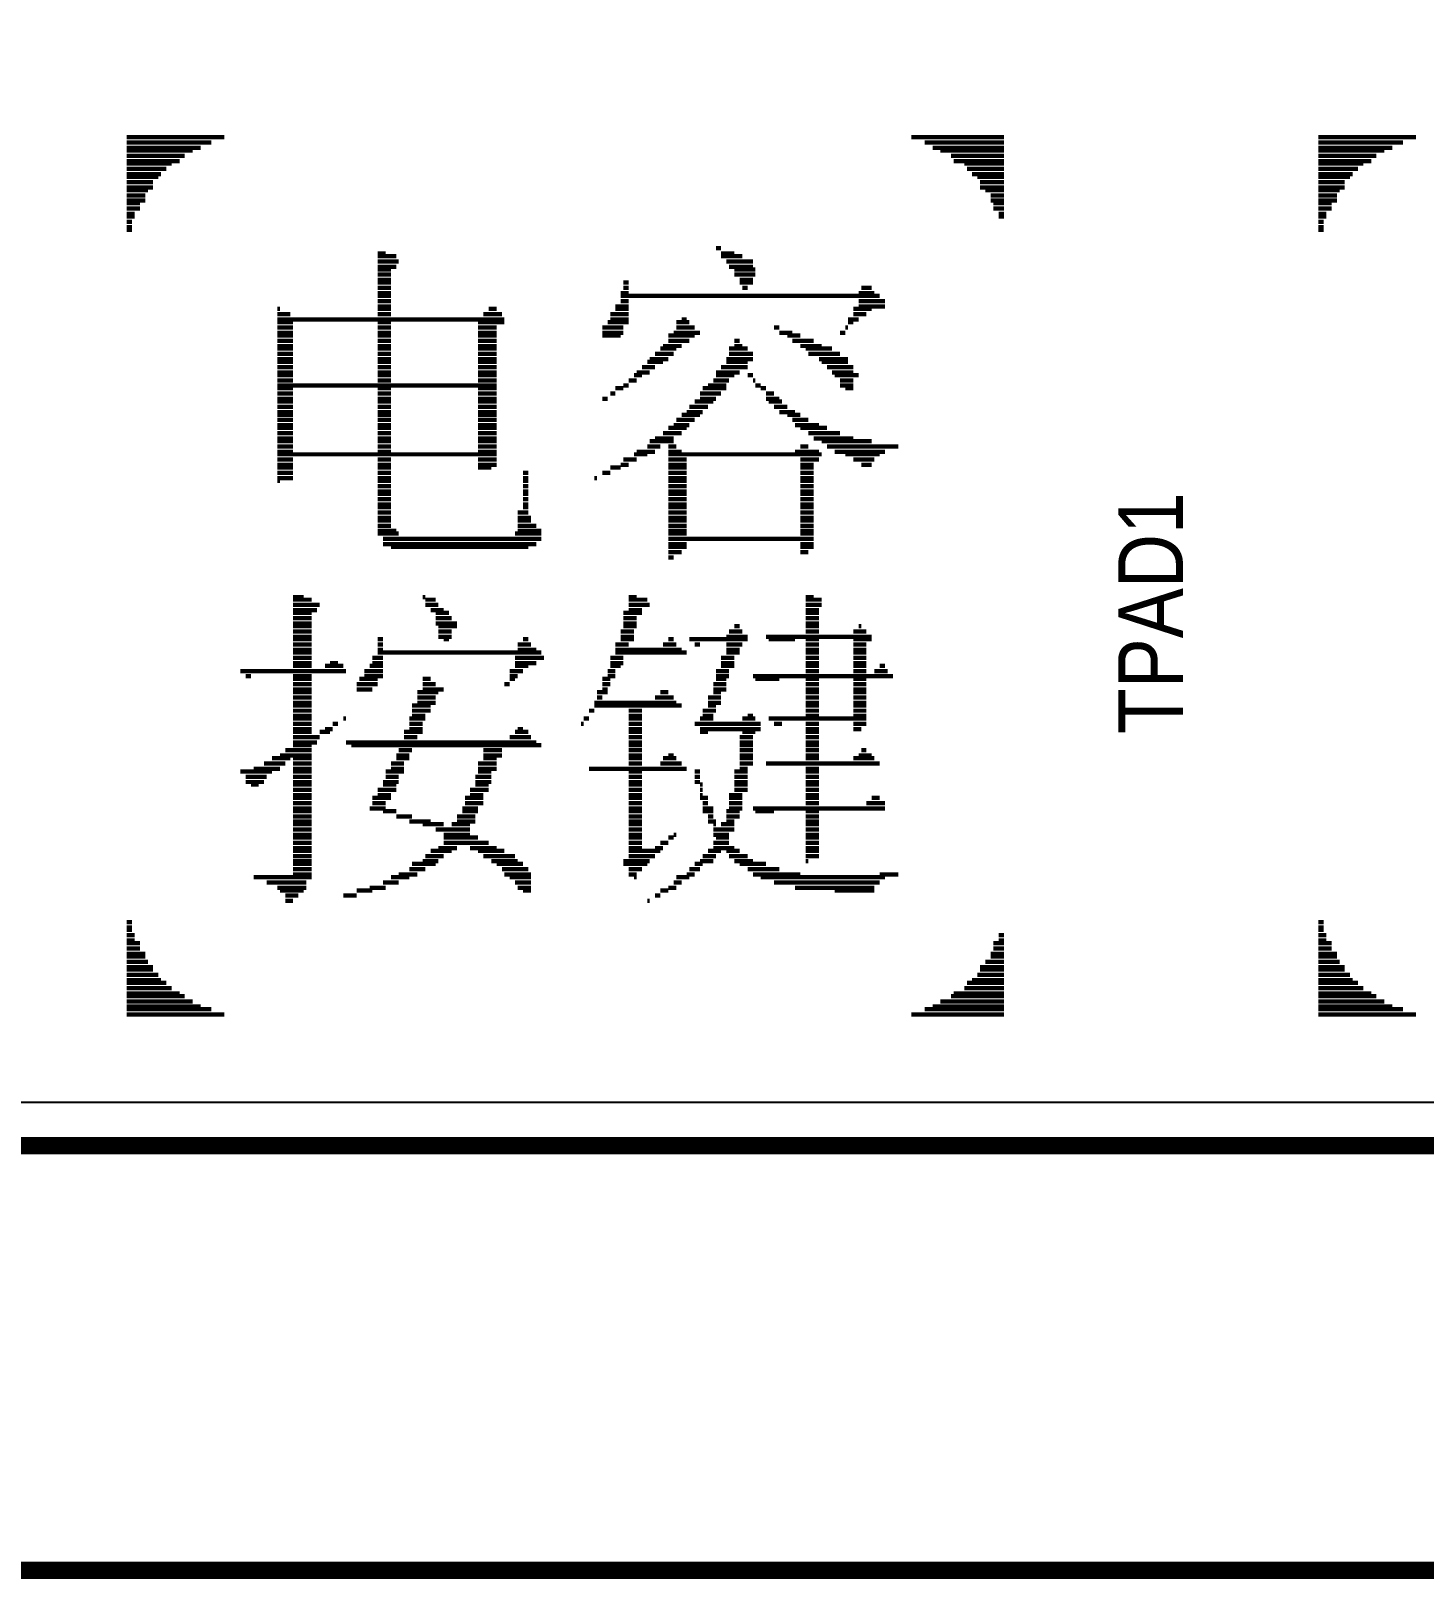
# Model space of a CAD drawing. Extents: x -25 to 204, y -24 to 158.
# Drawn here: x 123.06 to 139.46, y -5.13 to 13.09 of the extents above; entities that cross this region are included whole.
import ezdxf
from ezdxf.enums import TextEntityAlignment as Align

# ---------------------------------------------------------------- set-up
doc = ezdxf.new("R2010")
doc.units = 0
for name, color, linetype in [('BG_DESIGN_OUTLINE', 85, 'CONTINUOUS'), ('BG_OUTLINE', 3, 'CONTINUOUS'), ('PG_SILKSCREEN_TOP', 254, 'CONTINUOUS'), ('RD_SILKSCREEN_TOP', 7, 'CONTINUOUS'), ('RKI_ALL', 43, 'CONTINUOUS')]:
    doc.layers.add(name, color=color, linetype=linetype)

msp = doc.modelspace()

# ---------------------------------------------------------------- linework, layer by layer
at = {"layer": 'BG_DESIGN_OUTLINE'}
msp.add_lwpolyline([(0.007595, 117.940607), (0.007595, 2.004593, 0.414214), (2.039595, -0.027407), (173.975497, -0.027407, 0.414218), (176.007497, 2.004593), (176.007497, 117.940607, 0.414214), (173.975497, 119.972607), (2.039595, 119.972607, 0.414209)], format="xyb", close=True, dxfattribs=at)
at = {"layer": 'BG_OUTLINE', "const_width": 0.2032}
for points in [[(0.007595, 117.940607), (0.007595, 2.004593, 0.414214), (2.039595, -0.027407), (173.975497, -0.027407, 0.414218), (176.007497, 2.004593), (176.007497, 117.940607, 0.414214), (173.975497, 119.972607), (2.039595, 119.972607, 0.414209), (0.007595, 117.940607)], [(176.007497, -1.527404), (176.007497, -4.011397, -0.414214), (174.991497, -5.027397), (1.023595, -5.027397, -0.414214), (0.007595, -4.011397), (0.007595, -1.527404)]]:
    msp.add_lwpolyline(points, format="xyb", dxfattribs=at)
at = {"layer": 'PG_SILKSCREEN_TOP', "const_width": 0.0508}
for points in [[(124.187179, 11.843766), (125.338053, 11.843766)], [(133.426175, 11.843766), (134.515073, 11.843766)], [(138.218189, 11.843766), (139.369063, 11.843766)], [(124.187179, 11.781536), (125.182605, 11.781536)], [(124.187179, 11.719306), (125.058145, 11.719306)], [(124.187179, 11.688064), (124.964927, 11.688064)], [(133.581877, 11.781536), (134.515073, 11.781536)], [(133.675095, 11.719306), (134.515073, 11.719306)], [(133.768313, 11.688064), (134.515073, 11.688064)], [(138.218189, 11.781536), (139.213615, 11.781536)], [(138.218189, 11.719306), (139.089155, 11.719306)], [(138.218189, 11.688064), (138.995937, 11.688064)], [(124.187179, 11.625834), (124.871455, 11.625834)], [(124.187179, 11.563604), (124.809479, 11.563604)], [(124.187179, 11.532616), (124.716007, 11.532616)], [(124.187179, 11.470386), (124.653777, 11.470386)], [(133.892773, 11.625834), (134.515073, 11.625834)], [(133.924015, 11.563604), (134.515073, 11.563604)], [(134.048475, 11.532616), (134.515073, 11.532616)], [(134.079463, 11.470386), (134.515073, 11.470386)], [(138.218189, 11.625834), (138.902465, 11.625834)], [(138.218189, 11.563604), (138.840489, 11.563604)], [(138.218189, 11.532616), (138.747017, 11.532616)], [(138.218189, 11.470386), (138.684787, 11.470386)], [(124.187179, 11.408156), (124.591547, 11.408156)], [(124.187179, 11.377168), (124.560559, 11.377168)], [(124.187179, 11.314938), (124.498329, 11.314938)], [(134.141693, 11.408156), (134.515073, 11.408156)], [(134.203923, 11.377168), (134.515073, 11.377168)], [(134.234911, 11.314938), (134.515073, 11.314938)], [(138.218189, 11.408156), (138.622557, 11.408156)], [(138.218189, 11.377168), (138.591569, 11.377168)], [(138.218189, 11.314938), (138.529339, 11.314938)], [(124.187179, 11.252708), (124.498329, 11.252708)], [(124.187179, 11.221466), (124.436099, 11.221466)], [(124.187179, 11.159236), (124.404857, 11.159236)], [(124.187179, 11.097006), (124.404857, 11.097006)], [(134.234911, 11.252708), (134.515073, 11.252708)], [(134.297395, 11.221466), (134.515073, 11.221466)], [(134.359371, 11.159236), (134.515073, 11.159236)], [(134.359371, 11.097006), (134.515073, 11.097006)], [(138.218189, 11.252708), (138.529339, 11.252708)], [(138.218189, 11.221466), (138.467109, 11.221466)], [(138.218189, 11.159236), (138.435867, 11.159236)], [(138.218189, 11.097006), (138.435867, 11.097006)], [(124.187179, 11.066018), (124.342627, 11.066018)], [(124.187179, 11.003788), (124.342627, 11.003788)], [(124.187179, 10.941558), (124.280397, 10.941558)], [(124.187179, 10.91057), (124.280397, 10.91057)], [(134.390613, 11.066018), (134.515073, 11.066018)], [(134.390613, 11.003788), (134.515073, 11.003788)], [(134.452843, 10.941558), (134.515073, 10.941558)], [(134.452843, 10.91057), (134.515073, 10.91057)], [(138.218189, 11.066018), (138.373637, 11.066018)], [(138.218189, 11.003788), (138.373637, 11.003788)], [(138.218189, 10.941558), (138.311407, 10.941558)], [(138.218189, 10.91057), (138.311407, 10.91057)], [(124.187179, 10.848086), (124.249409, 10.848086)], [(124.187179, 10.785856), (124.249409, 10.785856)], [(124.187179, 10.754868), (124.249409, 10.754868)], [(138.218189, 10.848086), (138.280419, 10.848086)], [(138.218189, 10.785856), (138.280419, 10.785856)], [(138.218189, 10.754868), (138.280419, 10.754868)], [(127.142469, 10.47496), (127.235687, 10.47496)], [(127.142469, 10.443718), (127.360147, 10.443718)], [(127.142469, 10.381488), (127.391389, 10.381488)], [(131.124173, 10.53719), (131.186403, 10.53719)], [(131.186403, 10.47496), (131.342105, 10.47496)], [(131.186403, 10.443718), (131.435323, 10.443718)], [(131.248633, 10.381488), (131.559783, 10.381488)], [(127.142469, 10.319258), (127.360147, 10.319258)], [(127.142469, 10.28827), (127.297917, 10.28827)], [(127.142469, 10.22604), (127.297917, 10.22604)], [(131.279875, 10.319258), (131.559783, 10.319258)], [(131.342105, 10.28827), (131.590771, 10.28827)], [(131.342105, 10.22604), (131.590771, 10.22604)], [(127.142469, 10.16381), (127.297917, 10.16381)], [(127.142469, 10.132822), (127.297917, 10.132822)], [(127.142469, 10.070592), (127.297917, 10.070592)], [(127.142469, 10.008362), (127.297917, 10.008362)], [(130.004287, 10.008362), (130.097759, 10.008362)], [(130.035529, 10.132822), (130.097759, 10.132822)], [(130.035529, 10.070592), (130.097759, 10.070592)], [(131.404081, 10.16381), (131.559783, 10.16381)], [(131.404081, 10.132822), (131.559783, 10.132822)], [(131.435323, 10.070592), (131.497553, 10.070592)], [(132.804129, 10.008362), (132.990565, 10.008362)], [(132.835117, 10.070592), (132.959577, 10.070592)], [(125.960353, 9.821672), (125.991595, 9.821672)], [(127.142469, 9.97712), (127.297917, 9.97712)], [(127.142469, 9.91489), (127.297917, 9.91489)], [(127.142469, 9.85266), (127.297917, 9.85266)], [(127.142469, 9.821672), (127.297917, 9.821672)], [(128.449045, 9.821672), (128.542263, 9.821672)], [(129.942057, 9.85266), (130.097759, 9.85266)], [(129.942057, 9.821672), (130.097759, 9.821672)], [(130.004287, 9.97712), (133.052795, 9.97712)], [(130.004287, 9.91489), (130.097759, 9.91489)], [(132.741899, 9.821672), (132.959577, 9.821672)], [(132.804129, 9.91489), (133.115279, 9.91489)], [(132.804129, 9.85266), (133.115279, 9.85266)], [(125.960353, 9.759442), (126.115801, 9.759442)], [(125.960353, 9.697212), (128.635481, 9.697212)], [(125.960353, 9.66597), (126.147043, 9.66597)], [(127.142469, 9.759442), (127.297917, 9.759442)], [(127.142469, 9.66597), (127.297917, 9.66597)], [(128.324585, 9.66597), (128.635481, 9.66597)], [(128.386815, 9.759442), (128.604493, 9.759442)], [(129.848839, 9.66597), (130.097759, 9.66597)], [(129.879827, 9.759442), (130.097759, 9.759442)], [(129.879827, 9.697212), (130.097759, 9.697212)], [(130.657575, 9.66597), (130.813277, 9.66597)], [(130.719805, 9.697212), (130.782035, 9.697212)], [(132.679669, 9.697212), (132.804129, 9.697212)], [(132.679669, 9.66597), (132.741899, 9.66597)], [(132.741899, 9.759442), (132.897347, 9.759442)], [(125.960353, 9.603994), (126.147043, 9.603994)], [(125.960353, 9.541764), (126.147043, 9.541764)], [(125.960353, 9.510522), (126.147043, 9.510522)], [(127.142469, 9.603994), (127.297917, 9.603994)], [(127.142469, 9.541764), (127.297917, 9.541764)], [(127.142469, 9.510522), (127.297917, 9.510522)], [(128.324585, 9.603994), (128.542263, 9.603994)], [(128.324585, 9.541764), (128.542263, 9.541764)], [(128.324585, 9.510522), (128.542263, 9.510522)], [(129.786609, 9.603994), (130.035529, 9.603994)], [(129.786609, 9.541764), (130.035529, 9.541764)], [(129.786609, 9.510522), (130.004287, 9.510522)], [(130.564357, 9.510522), (130.875253, 9.510522)], [(130.626587, 9.541764), (130.937483, 9.541764)], [(130.657575, 9.603994), (130.875253, 9.603994)], [(131.808703, 9.603994), (131.870679, 9.603994)], [(131.870679, 9.541764), (132.026381, 9.541764)], [(131.964151, 9.510522), (132.119599, 9.510522)], [(132.586197, 9.541764), (132.648427, 9.541764)], [(132.648427, 9.603994), (132.679669, 9.603994)], [(125.960353, 9.448292), (126.147043, 9.448292)], [(125.960353, 9.386062), (126.147043, 9.386062)], [(125.960353, 9.355074), (126.147043, 9.355074)], [(125.960353, 9.292844), (126.147043, 9.292844)], [(127.142469, 9.448292), (127.297917, 9.448292)], [(127.142469, 9.386062), (127.297917, 9.386062)], [(127.142469, 9.355074), (127.297917, 9.355074)], [(127.142469, 9.292844), (127.297917, 9.292844)], [(128.324585, 9.448292), (128.542263, 9.448292)], [(128.324585, 9.386062), (128.542263, 9.386062)], [(128.324585, 9.355074), (128.542263, 9.355074)], [(128.324585, 9.292844), (128.542263, 9.292844)], [(130.408655, 9.292844), (130.626587, 9.292844)], [(130.470885, 9.355074), (130.657575, 9.355074)], [(130.502127, 9.386062), (130.719805, 9.386062)], [(130.564357, 9.448292), (130.813277, 9.448292)], [(131.279875, 9.355074), (131.497553, 9.355074)], [(131.279875, 9.292844), (131.559783, 9.292844)], [(131.342105, 9.448292), (131.404081, 9.448292)], [(131.342105, 9.386062), (131.435323, 9.386062)], [(132.026381, 9.448292), (132.275301, 9.448292)], [(132.119599, 9.386062), (132.368519, 9.386062)], [(132.181829, 9.355074), (132.492979, 9.355074)], [(132.213071, 9.292844), (132.586197, 9.292844)], [(125.960353, 9.230614), (126.147043, 9.230614)], [(125.960353, 9.199372), (126.147043, 9.199372)], [(125.960353, 9.137396), (126.147043, 9.137396)], [(127.142469, 9.230614), (127.297917, 9.230614)], [(127.142469, 9.199372), (127.297917, 9.199372)], [(127.142469, 9.137396), (127.297917, 9.137396)], [(128.324585, 9.230614), (128.542263, 9.230614)], [(128.324585, 9.199372), (128.542263, 9.199372)], [(128.324585, 9.137396), (128.542263, 9.137396)], [(130.253207, 9.137396), (130.408655, 9.137396)], [(130.315437, 9.199372), (130.502127, 9.199372)], [(130.346679, 9.230614), (130.564357, 9.230614)], [(131.186403, 9.137396), (131.497553, 9.137396)], [(131.248633, 9.230614), (131.559783, 9.230614)], [(131.248633, 9.199372), (131.497553, 9.199372)], [(132.337531, 9.230614), (132.679669, 9.230614)], [(132.368519, 9.199372), (132.679669, 9.199372)], [(132.430749, 9.137396), (132.741899, 9.137396)], [(125.960353, 9.075166), (126.147043, 9.075166)], [(125.960353, 9.043924), (126.147043, 9.043924)], [(125.960353, 8.981694), (126.147043, 8.981694)], [(125.960353, 8.919464), (128.542263, 8.919464)], [(127.142469, 9.075166), (127.297917, 9.075166)], [(127.142469, 9.043924), (127.297917, 9.043924)], [(127.142469, 8.981694), (127.297917, 8.981694)], [(128.324585, 9.075166), (128.542263, 9.075166)], [(128.324585, 9.043924), (128.542263, 9.043924)], [(128.324585, 8.981694), (128.542263, 8.981694)], [(130.035529, 8.919464), (130.097759, 8.919464)], [(130.097759, 8.981694), (130.190977, 8.981694)], [(130.159989, 9.043924), (130.253207, 9.043924)], [(130.190977, 9.075166), (130.346679, 9.075166)], [(131.030955, 8.919464), (131.248633, 8.919464)], [(131.093185, 8.981694), (131.279875, 8.981694)], [(131.124173, 9.075166), (131.404081, 9.075166)], [(131.124173, 9.043924), (131.342105, 9.043924)], [(131.497553, 9.043924), (131.559783, 9.043924)], [(131.559783, 8.981694), (131.590771, 8.981694)], [(131.590771, 8.919464), (131.653001, 8.919464)], [(132.492979, 9.075166), (132.741899, 9.075166)], [(132.523967, 9.043924), (132.804129, 9.043924)], [(132.586197, 8.981694), (132.741899, 8.981694)], [(132.586197, 8.919464), (132.741899, 8.919464)], [(125.960353, 8.888476), (126.147043, 8.888476)], [(125.960353, 8.826246), (126.147043, 8.826246)], [(125.960353, 8.764016), (126.147043, 8.764016)], [(125.960353, 8.732774), (126.147043, 8.732774)], [(127.142469, 8.888476), (127.297917, 8.888476)], [(127.142469, 8.826246), (127.297917, 8.826246)], [(127.142469, 8.764016), (127.297917, 8.764016)], [(127.142469, 8.732774), (127.297917, 8.732774)], [(128.324585, 8.888476), (128.542263, 8.888476)], [(128.324585, 8.826246), (128.542263, 8.826246)], [(128.324585, 8.764016), (128.542263, 8.764016)], [(128.324585, 8.732774), (128.542263, 8.732774)], [(129.786609, 8.764016), (129.848839, 8.764016)], [(129.879827, 8.826246), (129.942057, 8.826246)], [(129.942057, 8.888476), (130.035529, 8.888476)], [(130.875253, 8.732774), (131.093185, 8.732774)], [(130.937483, 8.826246), (131.186403, 8.826246)], [(130.937483, 8.764016), (131.124173, 8.764016)], [(130.968725, 8.888476), (131.248633, 8.888476)], [(131.653001, 8.888476), (131.715231, 8.888476)], [(131.715231, 8.826246), (131.808703, 8.826246)], [(131.715231, 8.764016), (131.870679, 8.764016)], [(131.746473, 8.732774), (131.901921, 8.732774)], [(132.648427, 8.888476), (132.741899, 8.888476)], [(125.960353, 8.670798), (126.147043, 8.670798)], [(125.960353, 8.608568), (126.147043, 8.608568)], [(125.960353, 8.577326), (126.147043, 8.577326)], [(127.142469, 8.670798), (127.297917, 8.670798)], [(127.142469, 8.608568), (127.297917, 8.608568)], [(127.142469, 8.577326), (127.297917, 8.577326)], [(128.324585, 8.670798), (128.542263, 8.670798)], [(128.324585, 8.608568), (128.542263, 8.608568)], [(128.324585, 8.577326), (128.542263, 8.577326)], [(130.719805, 8.577326), (130.937483, 8.577326)], [(130.782035, 8.608568), (130.968725, 8.608568)], [(130.813277, 8.670798), (131.030955, 8.670798)], [(131.808703, 8.670798), (131.964151, 8.670798)], [(131.870679, 8.608568), (132.057369, 8.608568)], [(131.964151, 8.577326), (132.119599, 8.577326)], [(125.960353, 8.515096), (126.147043, 8.515096)], [(125.960353, 8.452866), (126.147043, 8.452866)], [(125.960353, 8.421878), (126.147043, 8.421878)], [(125.960353, 8.359648), (126.147043, 8.359648)], [(127.142469, 8.515096), (127.297917, 8.515096)], [(127.142469, 8.452866), (127.297917, 8.452866)], [(127.142469, 8.421878), (127.297917, 8.421878)], [(127.142469, 8.359648), (127.297917, 8.359648)], [(128.324585, 8.515096), (128.542263, 8.515096)], [(128.324585, 8.452866), (128.542263, 8.452866)], [(128.324585, 8.421878), (128.542263, 8.421878)], [(128.324585, 8.359648), (128.542263, 8.359648)], [(130.502127, 8.359648), (130.719805, 8.359648)], [(130.564357, 8.421878), (130.782035, 8.421878)], [(130.626587, 8.452866), (130.813277, 8.452866)], [(130.657575, 8.515096), (130.875253, 8.515096)], [(132.026381, 8.515096), (132.213071, 8.515096)], [(132.057369, 8.452866), (132.337531, 8.452866)], [(132.119599, 8.421878), (132.430749, 8.421878)], [(132.213071, 8.359648), (132.586197, 8.359648)], [(125.960353, 8.297418), (126.147043, 8.297418)], [(125.960353, 8.266176), (126.147043, 8.266176)], [(125.960353, 8.203946), (126.147043, 8.203946)], [(127.142469, 8.297418), (127.297917, 8.297418)], [(127.142469, 8.266176), (127.297917, 8.266176)], [(127.142469, 8.203946), (127.297917, 8.203946)], [(128.324585, 8.297418), (128.542263, 8.297418)], [(128.324585, 8.266176), (128.542263, 8.266176)], [(128.324585, 8.203946), (128.542263, 8.203946)], [(130.315437, 8.203946), (130.470885, 8.203946)], [(130.346679, 8.266176), (130.626587, 8.266176)], [(130.408655, 8.297418), (130.626587, 8.297418)], [(130.564357, 8.203946), (130.657575, 8.203946)], [(132.119599, 8.203946), (132.213071, 8.203946)], [(132.275301, 8.297418), (132.741899, 8.297418)], [(132.368519, 8.266176), (132.959577, 8.266176)], [(132.430749, 8.203946), (133.270727, 8.203946)], [(125.960353, 8.14197), (126.147043, 8.14197)], [(125.960353, 8.110728), (128.542263, 8.110728)], [(125.960353, 8.048498), (126.147043, 8.048498)], [(127.142469, 8.14197), (127.297917, 8.14197)], [(127.142469, 8.048498), (127.297917, 8.048498)], [(128.324585, 8.14197), (128.542263, 8.14197)], [(128.324585, 8.048498), (128.542263, 8.048498)], [(130.035529, 8.048498), (130.190977, 8.048498)], [(130.159989, 8.110728), (130.315437, 8.110728)], [(130.190977, 8.14197), (130.408655, 8.14197)], [(130.564357, 8.14197), (130.719805, 8.14197)], [(130.564357, 8.110728), (132.368519, 8.110728)], [(130.564357, 8.048498), (130.782035, 8.048498)], [(132.057369, 8.14197), (132.337531, 8.14197)], [(132.119599, 8.048498), (132.337531, 8.048498)], [(132.523967, 8.14197), (133.115279, 8.14197)], [(132.648427, 8.110728), (133.052795, 8.110728)], [(132.741899, 8.048498), (132.990565, 8.048498)], [(125.960353, 7.986268), (126.147043, 7.986268)], [(125.960353, 7.95528), (126.147043, 7.95528)], [(125.960353, 7.89305), (126.147043, 7.89305)], [(125.960353, 7.83082), (126.147043, 7.83082)], [(127.142469, 7.986268), (127.297917, 7.986268)], [(127.142469, 7.95528), (127.297917, 7.95528)], [(127.142469, 7.89305), (127.297917, 7.89305)], [(127.142469, 7.83082), (127.297917, 7.83082)], [(128.324585, 7.986268), (128.542263, 7.986268)], [(128.324585, 7.95528), (128.480033, 7.95528)], [(128.853413, 7.89305), (128.915643, 7.89305)], [(128.853413, 7.83082), (128.915643, 7.83082)], [(129.693391, 7.83082), (129.724379, 7.83082)], [(129.786609, 7.89305), (129.879827, 7.89305)], [(129.879827, 7.95528), (130.004287, 7.95528)], [(130.004287, 7.986268), (130.097759, 7.986268)], [(130.564357, 7.986268), (130.782035, 7.986268)], [(130.564357, 7.95528), (130.782035, 7.95528)], [(130.564357, 7.89305), (130.782035, 7.89305)], [(130.564357, 7.83082), (130.782035, 7.83082)], [(132.119599, 7.986268), (132.275301, 7.986268)], [(132.119599, 7.95528), (132.275301, 7.95528)], [(132.119599, 7.89305), (132.275301, 7.89305)], [(132.119599, 7.83082), (132.275301, 7.83082)], [(132.835117, 7.986268), (132.959577, 7.986268)], [(125.960353, 7.799578), (125.991595, 7.799578)], [(127.142469, 7.799578), (127.297917, 7.799578)], [(127.142469, 7.737348), (127.297917, 7.737348)], [(127.142469, 7.675118), (127.297917, 7.675118)], [(127.142469, 7.64413), (127.297917, 7.64413)], [(128.853413, 7.799578), (128.915643, 7.799578)], [(128.853413, 7.737348), (128.915643, 7.737348)], [(128.853413, 7.675118), (128.915643, 7.675118)], [(128.853413, 7.64413), (128.915643, 7.64413)], [(130.564357, 7.799578), (130.782035, 7.799578)], [(130.564357, 7.737348), (130.782035, 7.737348)], [(130.564357, 7.675118), (130.782035, 7.675118)], [(130.564357, 7.64413), (130.782035, 7.64413)], [(132.119599, 7.799578), (132.275301, 7.799578)], [(132.119599, 7.737348), (132.275301, 7.737348)], [(132.119599, 7.675118), (132.275301, 7.675118)], [(132.119599, 7.64413), (132.275301, 7.64413)], [(127.142469, 7.5819), (127.297917, 7.5819)], [(127.142469, 7.51967), (127.297917, 7.51967)], [(127.142469, 7.488682), (127.297917, 7.488682)], [(128.853413, 7.5819), (128.915643, 7.5819)], [(128.853413, 7.51967), (128.915643, 7.51967)], [(128.853413, 7.488682), (128.915643, 7.488682)], [(130.564357, 7.5819), (130.782035, 7.5819)], [(130.564357, 7.51967), (130.782035, 7.51967)], [(130.564357, 7.488682), (130.782035, 7.488682)], [(132.119599, 7.5819), (132.275301, 7.5819)], [(132.119599, 7.51967), (132.275301, 7.51967)], [(132.119599, 7.488682), (132.275301, 7.488682)], [(127.142469, 7.426452), (127.297917, 7.426452)], [(127.142469, 7.364222), (127.297917, 7.364222)], [(127.142469, 7.33298), (127.297917, 7.33298)], [(127.142469, 7.27075), (127.297917, 7.27075)], [(128.791183, 7.426452), (128.915643, 7.426452)], [(128.791183, 7.364222), (128.946631, 7.364222)], [(128.791183, 7.33298), (128.946631, 7.33298)], [(128.791183, 7.27075), (129.008861, 7.27075)], [(130.564357, 7.426452), (130.782035, 7.426452)], [(130.564357, 7.364222), (130.782035, 7.364222)], [(130.564357, 7.33298), (130.782035, 7.33298)], [(130.564357, 7.27075), (130.782035, 7.27075)], [(132.119599, 7.426452), (132.275301, 7.426452)], [(132.119599, 7.364222), (132.275301, 7.364222)], [(132.119599, 7.33298), (132.275301, 7.33298)], [(132.119599, 7.27075), (132.275301, 7.27075)], [(127.142469, 7.20852), (127.360147, 7.20852)], [(127.142469, 7.177532), (127.391389, 7.177532)], [(127.204699, 7.115302), (129.071091, 7.115302)], [(128.760195, 7.177532), (129.071091, 7.177532)], [(128.791183, 7.20852), (129.071091, 7.20852)], [(130.564357, 7.20852), (130.782035, 7.20852)], [(130.564357, 7.177532), (130.782035, 7.177532)], [(130.564357, 7.115302), (132.275301, 7.115302)], [(132.119599, 7.20852), (132.275301, 7.20852)], [(132.119599, 7.177532), (132.275301, 7.177532)], [(127.204699, 7.053072), (129.008861, 7.053072)], [(127.297917, 7.022084), (128.915643, 7.022084)], [(130.564357, 7.053072), (130.782035, 7.053072)], [(130.564357, 7.022084), (130.782035, 7.022084)], [(130.564357, 6.959854), (130.719805, 6.959854)], [(132.119599, 7.053072), (132.275301, 7.053072)], [(132.119599, 7.022084), (132.275301, 7.022084)], [(132.119599, 6.959854), (132.213071, 6.959854)], [(130.564357, 6.89737), (130.626587, 6.89737)], [(126.147043, 6.430772), (126.271503, 6.430772)], [(126.147043, 6.399784), (126.364721, 6.399784)], [(127.671297, 6.430772), (127.702285, 6.430772)], [(127.702285, 6.399784), (127.826745, 6.399784)], [(130.097759, 6.430772), (130.190977, 6.430772)], [(130.097759, 6.399784), (130.315437, 6.399784)], [(132.181829, 6.430772), (132.275301, 6.430772)], [(132.181829, 6.399784), (132.368519, 6.399784)], [(126.147043, 6.337554), (126.458193, 6.337554)], [(126.147043, 6.275324), (126.426951, 6.275324)], [(126.147043, 6.244336), (126.364721, 6.244336)], [(126.147043, 6.182106), (126.364721, 6.182106)], [(127.702285, 6.337554), (127.857987, 6.337554)], [(127.764515, 6.275324), (127.919963, 6.275324)], [(127.826745, 6.244336), (127.982447, 6.244336)], [(127.826745, 6.182106), (128.013435, 6.182106)], [(130.035529, 6.244336), (130.253207, 6.244336)], [(130.035529, 6.182106), (130.190977, 6.182106)], [(130.097759, 6.337554), (130.346679, 6.337554)], [(130.097759, 6.275324), (130.253207, 6.275324)], [(132.181829, 6.337554), (132.368519, 6.337554)], [(132.181829, 6.275324), (132.337531, 6.275324)], [(132.181829, 6.244336), (132.337531, 6.244336)], [(132.181829, 6.182106), (132.337531, 6.182106)], [(126.147043, 6.119876), (126.364721, 6.119876)], [(126.147043, 6.088634), (126.364721, 6.088634)], [(126.147043, 6.026404), (126.364721, 6.026404)], [(127.826745, 6.119876), (128.075665, 6.119876)], [(127.857987, 6.088634), (128.075665, 6.088634)], [(127.857987, 6.026404), (128.013435, 6.026404)], [(130.004287, 6.026404), (130.159989, 6.026404)], [(130.035529, 6.119876), (130.190977, 6.119876)], [(130.035529, 6.088634), (130.190977, 6.088634)], [(131.279875, 6.026404), (131.435323, 6.026404)], [(131.342105, 6.088634), (131.404081, 6.088634)], [(132.181829, 6.119876), (132.337531, 6.119876)], [(132.181829, 6.088634), (132.337531, 6.088634)], [(132.181829, 6.026404), (132.337531, 6.026404)], [(132.741899, 6.026404), (132.897347, 6.026404)], [(132.804129, 6.088634), (132.835117, 6.088634)], [(126.147043, 5.964174), (126.364721, 5.964174)], [(126.147043, 5.933186), (126.364721, 5.933186)], [(126.147043, 5.870956), (126.364721, 5.870956)], [(126.147043, 5.808726), (126.364721, 5.808726)], [(127.142469, 5.933186), (127.204699, 5.933186)], [(127.142469, 5.870956), (127.204699, 5.870956)], [(127.142469, 5.808726), (127.204699, 5.808726)], [(127.857987, 5.964174), (128.013435, 5.964174)], [(127.919963, 5.933186), (127.982447, 5.933186)], [(128.791183, 5.870956), (128.946631, 5.870956)], [(128.791183, 5.808726), (129.008861, 5.808726)], [(128.853413, 5.933186), (128.915643, 5.933186)], [(129.942057, 5.870956), (130.097759, 5.870956)], [(129.942057, 5.808726), (130.719805, 5.808726)], [(130.004287, 5.964174), (130.159989, 5.964174)], [(130.004287, 5.933186), (130.159989, 5.933186)], [(130.502127, 5.870956), (130.657575, 5.870956)], [(130.564357, 5.933186), (130.626587, 5.933186)], [(130.813277, 5.933186), (131.497553, 5.933186)], [(130.875253, 5.870956), (130.937483, 5.870956)], [(131.248633, 5.964174), (131.497553, 5.964174)], [(131.248633, 5.870956), (131.435323, 5.870956)], [(131.248633, 5.808726), (131.404081, 5.808726)], [(131.715231, 5.964174), (132.959577, 5.964174)], [(131.746473, 5.933186), (132.057369, 5.933186)], [(132.181829, 5.933186), (132.337531, 5.933186)], [(132.181829, 5.870956), (132.337531, 5.870956)], [(132.181829, 5.808726), (132.337531, 5.808726)], [(132.741899, 5.933186), (132.959577, 5.933186)], [(132.741899, 5.870956), (132.897347, 5.870956)], [(132.741899, 5.808726), (132.897347, 5.808726)], [(126.147043, 5.777738), (126.364721, 5.777738)], [(126.147043, 5.715254), (126.364721, 5.715254)], [(126.147043, 5.653278), (126.364721, 5.653278)], [(126.582399, 5.653278), (126.675871, 5.653278)], [(127.080239, 5.715254), (127.204699, 5.715254)], [(127.080239, 5.653278), (127.204699, 5.653278)], [(127.142469, 5.777738), (129.071091, 5.777738)], [(128.760195, 5.715254), (129.102079, 5.715254)], [(128.760195, 5.653278), (129.008861, 5.653278)], [(129.879827, 5.715254), (130.035529, 5.715254)], [(129.879827, 5.653278), (130.035529, 5.653278)], [(129.942057, 5.777738), (130.782035, 5.777738)], [(131.186403, 5.715254), (131.342105, 5.715254)], [(131.186403, 5.653278), (131.342105, 5.653278)], [(131.248633, 5.777738), (131.404081, 5.777738)], [(132.181829, 5.777738), (132.337531, 5.777738)], [(132.181829, 5.715254), (132.337531, 5.715254)], [(132.181829, 5.653278), (132.337531, 5.653278)], [(132.741899, 5.777738), (132.897347, 5.777738)], [(132.741899, 5.715254), (132.897347, 5.715254)], [(132.741899, 5.653278), (132.897347, 5.653278)], [(125.524743, 5.559806), (126.769089, 5.559806)], [(125.586973, 5.497576), (125.649203, 5.497576)], [(126.147043, 5.622036), (126.364721, 5.622036)], [(126.147043, 5.497576), (126.364721, 5.497576)], [(126.147043, 5.466588), (126.364721, 5.466588)], [(126.520169, 5.622036), (126.738101, 5.622036)], [(126.924791, 5.466588), (127.142469, 5.466588)], [(126.986767, 5.559806), (127.204699, 5.559806)], [(126.986767, 5.497576), (127.204699, 5.497576)], [(127.048997, 5.622036), (127.204699, 5.622036)], [(127.671297, 5.466588), (127.764515, 5.466588)], [(128.697711, 5.559806), (128.853413, 5.559806)], [(128.697711, 5.497576), (128.791183, 5.497576)], [(128.697711, 5.466588), (128.760195, 5.466588)], [(128.760195, 5.622036), (128.915643, 5.622036)], [(129.786609, 5.466588), (129.879827, 5.466588)], [(129.848839, 5.559806), (129.942057, 5.559806)], [(129.848839, 5.497576), (129.942057, 5.497576)], [(129.879827, 5.622036), (130.004287, 5.622036)], [(131.124173, 5.559806), (131.279875, 5.559806)], [(131.124173, 5.497576), (131.279875, 5.497576)], [(131.124173, 5.466588), (131.248633, 5.466588)], [(131.186403, 5.622036), (131.342105, 5.622036)], [(131.559783, 5.497576), (133.208497, 5.497576)], [(131.590771, 5.466588), (131.870679, 5.466588)], [(132.181829, 5.622036), (132.337531, 5.622036)], [(132.181829, 5.559806), (132.337531, 5.559806)], [(132.181829, 5.466588), (132.337531, 5.466588)], [(132.741899, 5.622036), (132.897347, 5.622036)], [(132.741899, 5.559806), (132.897347, 5.559806)], [(132.741899, 5.466588), (132.897347, 5.466588)], [(132.990565, 5.559806), (133.146267, 5.559806)], [(133.052795, 5.622036), (133.115279, 5.622036)], [(126.147043, 5.404358), (126.364721, 5.404358)], [(126.147043, 5.342128), (126.364721, 5.342128)], [(126.147043, 5.310886), (126.364721, 5.310886)], [(126.893549, 5.404358), (127.142469, 5.404358)], [(126.893549, 5.342128), (127.080239, 5.342128)], [(127.609067, 5.310886), (127.857987, 5.310886)], [(127.671297, 5.404358), (127.826745, 5.404358)], [(127.671297, 5.342128), (127.919963, 5.342128)], [(128.635481, 5.404358), (128.697711, 5.404358)], [(129.724379, 5.310886), (129.848839, 5.310886)], [(129.786609, 5.404358), (129.879827, 5.404358)], [(129.786609, 5.342128), (129.848839, 5.342128)], [(130.470885, 5.310886), (130.564357, 5.310886)], [(131.093185, 5.404358), (131.248633, 5.404358)], [(131.093185, 5.342128), (131.248633, 5.342128)], [(131.093185, 5.310886), (131.186403, 5.310886)], [(132.181829, 5.404358), (132.337531, 5.404358)], [(132.181829, 5.342128), (132.337531, 5.342128)], [(132.181829, 5.310886), (132.337531, 5.310886)], [(132.741899, 5.404358), (132.897347, 5.404358)], [(132.741899, 5.342128), (132.897347, 5.342128)], [(132.741899, 5.310886), (132.897347, 5.310886)], [(126.147043, 5.248656), (126.364721, 5.248656)], [(126.147043, 5.18668), (126.364721, 5.18668)], [(126.147043, 5.155438), (126.364721, 5.155438)], [(126.147043, 5.093208), (126.364721, 5.093208)], [(127.546837, 5.155438), (127.764515, 5.155438)], [(127.546837, 5.093208), (127.764515, 5.093208)], [(127.609067, 5.248656), (127.826745, 5.248656)], [(127.609067, 5.18668), (127.826745, 5.18668)], [(129.631161, 5.093208), (129.693391, 5.093208)], [(129.693391, 5.18668), (130.657575, 5.18668)], [(129.693391, 5.155438), (130.719805, 5.155438)], [(129.724379, 5.248656), (129.786609, 5.248656)], [(130.097759, 5.093208), (130.253207, 5.093208)], [(130.408655, 5.248656), (130.626587, 5.248656)], [(130.968725, 5.093208), (131.124173, 5.093208)], [(131.030955, 5.248656), (131.186403, 5.248656)], [(131.030955, 5.18668), (131.186403, 5.18668)], [(131.030955, 5.155438), (131.124173, 5.155438)], [(132.181829, 5.248656), (132.337531, 5.248656)], [(132.181829, 5.18668), (132.337531, 5.18668)], [(132.181829, 5.155438), (132.337531, 5.155438)], [(132.181829, 5.093208), (132.337531, 5.093208)], [(132.741899, 5.248656), (132.897347, 5.248656)], [(132.741899, 5.18668), (132.897347, 5.18668)], [(132.741899, 5.155438), (132.897347, 5.155438)], [(132.741899, 5.093208), (132.897347, 5.093208)], [(126.147043, 5.030978), (126.364721, 5.030978)], [(126.147043, 4.99999), (126.364721, 4.99999)], [(126.147043, 4.93776), (126.364721, 4.93776)], [(126.613641, 4.93776), (126.675871, 4.93776)], [(126.738101, 4.99999), (126.769089, 4.99999)], [(127.515595, 4.99999), (127.702285, 4.99999)], [(127.515595, 4.93776), (127.671297, 4.93776)], [(127.546837, 5.030978), (127.702285, 5.030978)], [(129.537689, 4.93776), (129.568931, 4.93776)], [(129.568931, 4.99999), (129.631161, 4.99999)], [(130.097759, 5.030978), (130.253207, 5.030978)], [(130.097759, 4.99999), (130.253207, 4.99999)], [(130.097759, 4.93776), (130.253207, 4.93776)], [(130.875253, 4.93776), (131.653001, 4.93776)], [(130.937483, 4.99999), (131.093185, 4.99999)], [(130.968725, 5.030978), (131.093185, 5.030978)], [(131.435323, 4.99999), (131.590771, 4.99999)], [(131.497553, 5.030978), (131.559783, 5.030978)], [(131.746473, 4.99999), (132.897347, 4.99999)], [(131.808703, 4.93776), (131.901921, 4.93776)], [(132.181829, 5.030978), (132.337531, 5.030978)], [(132.181829, 4.93776), (132.337531, 4.93776)], [(132.741899, 5.030978), (132.897347, 5.030978)], [(132.741899, 4.93776), (132.897347, 4.93776)], [(126.147043, 4.87553), (126.364721, 4.87553)], [(126.147043, 4.844288), (126.364721, 4.844288)], [(126.147043, 4.782058), (126.458193, 4.782058)], [(126.147043, 4.720082), (126.426951, 4.720082)], [(126.458193, 4.844288), (126.582399, 4.844288)], [(126.520169, 4.87553), (126.613641, 4.87553)], [(126.769089, 4.720082), (129.008861, 4.720082)], [(127.453365, 4.844288), (127.671297, 4.844288)], [(127.453365, 4.782058), (127.609067, 4.782058)], [(127.515595, 4.87553), (127.671297, 4.87553)], [(128.697711, 4.782058), (128.946631, 4.782058)], [(128.760195, 4.844288), (128.915643, 4.844288)], [(128.791183, 4.87553), (128.853413, 4.87553)], [(130.097759, 4.87553), (130.253207, 4.87553)], [(130.097759, 4.844288), (130.253207, 4.844288)], [(130.097759, 4.782058), (130.253207, 4.782058)], [(130.097759, 4.720082), (130.253207, 4.720082)], [(130.937483, 4.87553), (131.653001, 4.87553)], [(130.937483, 4.844288), (131.030955, 4.844288)], [(131.404081, 4.782058), (131.559783, 4.782058)], [(131.404081, 4.720082), (131.559783, 4.720082)], [(131.435323, 4.844288), (131.590771, 4.844288)], [(132.181829, 4.87553), (132.337531, 4.87553)], [(132.181829, 4.844288), (132.337531, 4.844288)], [(132.181829, 4.782058), (132.337531, 4.782058)], [(132.181829, 4.720082), (132.337531, 4.720082)], [(132.741899, 4.87553), (132.835117, 4.87553)], [(125.898123, 4.533392), (126.115801, 4.533392)], [(125.991595, 4.56438), (126.364721, 4.56438)], [(126.053571, 4.62661), (126.364721, 4.62661)], [(126.147043, 4.68884), (126.364721, 4.68884)], [(126.147043, 4.533392), (126.364721, 4.533392)], [(126.831319, 4.68884), (129.071091, 4.68884)], [(127.360147, 4.56438), (127.515595, 4.56438)], [(127.360147, 4.533392), (127.515595, 4.533392)], [(127.391389, 4.62661), (127.546837, 4.62661)], [(128.386815, 4.62661), (128.604493, 4.62661)], [(128.386815, 4.56438), (128.604493, 4.56438)], [(128.386815, 4.533392), (128.542263, 4.533392)], [(130.097759, 4.68884), (130.253207, 4.68884)], [(130.097759, 4.62661), (130.253207, 4.62661)], [(130.097759, 4.56438), (130.253207, 4.56438)], [(130.097759, 4.533392), (130.253207, 4.533392)], [(130.502127, 4.533392), (130.657575, 4.533392)], [(130.564357, 4.56438), (130.626587, 4.56438)], [(131.404081, 4.68884), (131.559783, 4.68884)], [(131.404081, 4.62661), (131.559783, 4.62661)], [(131.404081, 4.56438), (131.559783, 4.56438)], [(131.404081, 4.533392), (131.559783, 4.533392)], [(132.181829, 4.68884), (132.337531, 4.68884)], [(132.181829, 4.62661), (132.337531, 4.62661)], [(132.181829, 4.56438), (132.337531, 4.56438)], [(132.181829, 4.533392), (132.337531, 4.533392)], [(132.741899, 4.533392), (132.990565, 4.533392)], [(132.804129, 4.56438), (132.959577, 4.56438)], [(132.835117, 4.62661), (132.897347, 4.62661)], [(125.524743, 4.37769), (125.898123, 4.37769)], [(125.680445, 4.408932), (125.991595, 4.408932)], [(125.804905, 4.471162), (126.053571, 4.471162)], [(126.147043, 4.471162), (126.364721, 4.471162)], [(126.147043, 4.408932), (126.364721, 4.408932)], [(126.147043, 4.37769), (126.364721, 4.37769)], [(127.235687, 4.37769), (127.453365, 4.37769)], [(127.297917, 4.471162), (127.453365, 4.471162)], [(127.297917, 4.408932), (127.453365, 4.408932)], [(128.324585, 4.471162), (128.542263, 4.471162)], [(128.324585, 4.408932), (128.542263, 4.408932)], [(128.324585, 4.37769), (128.480033, 4.37769)], [(129.631161, 4.408932), (130.782035, 4.408932)], [(130.097759, 4.471162), (130.253207, 4.471162)], [(130.097759, 4.37769), (130.253207, 4.37769)], [(130.470885, 4.471162), (130.719805, 4.471162)], [(130.875253, 4.37769), (130.937483, 4.37769)], [(131.342105, 4.37769), (131.497553, 4.37769)], [(131.404081, 4.471162), (131.559783, 4.471162)], [(131.404081, 4.408932), (131.497553, 4.408932)], [(131.715231, 4.471162), (133.052795, 4.471162)], [(132.181829, 4.408932), (132.337531, 4.408932)], [(132.181829, 4.37769), (132.337531, 4.37769)], [(125.586973, 4.31546), (125.835893, 4.31546)], [(125.586973, 4.253484), (125.804905, 4.253484)], [(125.649203, 4.222242), (125.742675, 4.222242)], [(126.147043, 4.31546), (126.364721, 4.31546)], [(126.147043, 4.253484), (126.364721, 4.253484)], [(126.147043, 4.222242), (126.364721, 4.222242)], [(127.204699, 4.253484), (127.391389, 4.253484)], [(127.204699, 4.222242), (127.360147, 4.222242)], [(127.235687, 4.31546), (127.391389, 4.31546)], [(128.293343, 4.31546), (128.480033, 4.31546)], [(128.293343, 4.253484), (128.480033, 4.253484)], [(128.293343, 4.222242), (128.449045, 4.222242)], [(130.097759, 4.31546), (130.253207, 4.31546)], [(130.097759, 4.253484), (130.253207, 4.253484)], [(130.097759, 4.222242), (130.253207, 4.222242)], [(130.875253, 4.31546), (130.937483, 4.31546)], [(130.875253, 4.253484), (130.937483, 4.253484)], [(130.937483, 4.222242), (130.968725, 4.222242)], [(131.342105, 4.31546), (131.497553, 4.31546)], [(131.342105, 4.253484), (131.497553, 4.253484)], [(131.342105, 4.222242), (131.497553, 4.222242)], [(132.181829, 4.31546), (132.337531, 4.31546)], [(132.181829, 4.253484), (132.337531, 4.253484)], [(132.181829, 4.222242), (132.337531, 4.222242)], [(126.147043, 4.160012), (126.364721, 4.160012)], [(126.147043, 4.097782), (126.364721, 4.097782)], [(126.147043, 4.066794), (126.364721, 4.066794)], [(126.147043, 4.004564), (126.364721, 4.004564)], [(127.080239, 4.066794), (127.297917, 4.066794)], [(127.080239, 4.004564), (127.235687, 4.004564)], [(127.142469, 4.160012), (127.360147, 4.160012)], [(127.142469, 4.097782), (127.297917, 4.097782)], [(128.168883, 4.066794), (128.386815, 4.066794)], [(128.168883, 4.004564), (128.386815, 4.004564)], [(128.231113, 4.160012), (128.449045, 4.160012)], [(128.231113, 4.097782), (128.386815, 4.097782)], [(130.097759, 4.160012), (130.253207, 4.160012)], [(130.097759, 4.097782), (130.253207, 4.097782)], [(130.097759, 4.066794), (130.253207, 4.066794)], [(130.097759, 4.004564), (130.253207, 4.004564)], [(130.937483, 4.160012), (130.968725, 4.160012)], [(130.937483, 4.097782), (130.968725, 4.097782)], [(130.937483, 4.066794), (131.030955, 4.066794)], [(130.968725, 4.004564), (131.030955, 4.004564)], [(131.279875, 4.097782), (131.435323, 4.097782)], [(131.279875, 4.066794), (131.435323, 4.066794)], [(131.279875, 4.004564), (131.435323, 4.004564)], [(131.342105, 4.160012), (131.497553, 4.160012)], [(132.181829, 4.160012), (132.337531, 4.160012)], [(132.181829, 4.097782), (132.337531, 4.097782)], [(132.181829, 4.066794), (132.337531, 4.066794)], [(132.181829, 4.004564), (132.337531, 4.004564)], [(132.897347, 4.004564), (133.115279, 4.004564)], [(132.959577, 4.066794), (133.052795, 4.066794)], [(126.147043, 3.942334), (126.364721, 3.942334)], [(126.147043, 3.911092), (126.364721, 3.911092)], [(126.147043, 3.848862), (126.364721, 3.848862)], [(127.048997, 3.942334), (127.235687, 3.942334)], [(127.204699, 3.911092), (127.360147, 3.911092)], [(127.360147, 3.848862), (127.546837, 3.848862)], [(128.075665, 3.848862), (128.293343, 3.848862)], [(128.137895, 3.942334), (128.324585, 3.942334)], [(128.137895, 3.911092), (128.324585, 3.911092)], [(130.097759, 3.942334), (130.253207, 3.942334)], [(130.097759, 3.911092), (130.253207, 3.911092)], [(130.097759, 3.848862), (130.253207, 3.848862)], [(130.968725, 3.942334), (131.093185, 3.942334)], [(130.968725, 3.911092), (131.093185, 3.911092)], [(131.030955, 3.848862), (131.093185, 3.848862)], [(131.248633, 3.911092), (131.404081, 3.911092)], [(131.248633, 3.848862), (131.404081, 3.848862)], [(131.279875, 3.942334), (131.435323, 3.942334)], [(131.559783, 3.942334), (133.115279, 3.942334)], [(131.590771, 3.911092), (131.808703, 3.911092)], [(132.181829, 3.911092), (132.337531, 3.911092)], [(132.181829, 3.848862), (132.337531, 3.848862)], [(126.147043, 3.786886), (126.364721, 3.786886)], [(126.147043, 3.755644), (126.364721, 3.755644)], [(126.147043, 3.693414), (126.364721, 3.693414)], [(126.147043, 3.631184), (126.364721, 3.631184)], [(127.515595, 3.786886), (127.764515, 3.786886)], [(127.671297, 3.755644), (127.919963, 3.755644)], [(127.826745, 3.693414), (128.231113, 3.693414)], [(127.919963, 3.631184), (128.231113, 3.631184)], [(128.013435, 3.755644), (128.231113, 3.755644)], [(128.075665, 3.786886), (128.293343, 3.786886)], [(130.097759, 3.786886), (130.253207, 3.786886)], [(130.097759, 3.755644), (130.253207, 3.755644)], [(130.097759, 3.693414), (130.253207, 3.693414)], [(130.097759, 3.631184), (130.253207, 3.631184)], [(130.626587, 3.631184), (130.657575, 3.631184)], [(131.030955, 3.786886), (131.124173, 3.786886)], [(131.093185, 3.755644), (131.124173, 3.755644)], [(131.093185, 3.693414), (131.342105, 3.693414)], [(131.093185, 3.631184), (131.279875, 3.631184)], [(131.186403, 3.755644), (131.342105, 3.755644)], [(131.248633, 3.786886), (131.342105, 3.786886)], [(132.181829, 3.786886), (132.337531, 3.786886)], [(132.181829, 3.755644), (132.337531, 3.755644)], [(132.181829, 3.693414), (132.337531, 3.693414)], [(132.181829, 3.631184), (132.337531, 3.631184)], [(126.147043, 3.600196), (126.364721, 3.600196)], [(126.147043, 3.537966), (126.364721, 3.537966)], [(126.147043, 3.475736), (126.364721, 3.475736)], [(126.147043, 3.444494), (126.364721, 3.444494)], [(127.764515, 3.444494), (128.013435, 3.444494)], [(127.857987, 3.475736), (128.075665, 3.475736)], [(127.919963, 3.600196), (128.324585, 3.600196)], [(127.919963, 3.537966), (128.449045, 3.537966)], [(128.231113, 3.475736), (128.542263, 3.475736)], [(128.324585, 3.444494), (128.635481, 3.444494)], [(130.097759, 3.600196), (130.253207, 3.600196)], [(130.097759, 3.537966), (130.253207, 3.537966)], [(130.097759, 3.475736), (130.253207, 3.475736)], [(130.097759, 3.444494), (130.470885, 3.444494)], [(130.408655, 3.475736), (130.502127, 3.475736)], [(130.470885, 3.537966), (130.564357, 3.537966)], [(130.564357, 3.600196), (130.626587, 3.600196)], [(131.030955, 3.444494), (131.186403, 3.444494)], [(131.093185, 3.537966), (131.279875, 3.537966)], [(131.093185, 3.475736), (131.342105, 3.475736)], [(131.124173, 3.600196), (131.279875, 3.600196)], [(131.248633, 3.444494), (131.404081, 3.444494)], [(132.181829, 3.600196), (132.337531, 3.600196)], [(132.181829, 3.537966), (132.337531, 3.537966)], [(132.181829, 3.475736), (132.337531, 3.475736)], [(132.181829, 3.444494), (132.337531, 3.444494)], [(126.147043, 3.382264), (126.364721, 3.382264)], [(126.147043, 3.320034), (126.364721, 3.320034)], [(126.147043, 3.289046), (126.364721, 3.289046)], [(127.546837, 3.289046), (127.826745, 3.289046)], [(127.671297, 3.320034), (127.857987, 3.320034)], [(127.702285, 3.382264), (127.919963, 3.382264)], [(128.386815, 3.382264), (128.760195, 3.382264)], [(128.480033, 3.320034), (128.791183, 3.320034)], [(128.542263, 3.289046), (128.853413, 3.289046)], [(130.035529, 3.320034), (130.346679, 3.320034)], [(130.035529, 3.289046), (130.315437, 3.289046)], [(130.097759, 3.382264), (130.408655, 3.382264)], [(130.875253, 3.289046), (130.968725, 3.289046)], [(130.937483, 3.320034), (131.093185, 3.320034)], [(130.968725, 3.382264), (131.124173, 3.382264)], [(131.279875, 3.382264), (131.497553, 3.382264)], [(131.342105, 3.320034), (131.559783, 3.320034)], [(131.404081, 3.289046), (131.715231, 3.289046)], [(132.181829, 3.382264), (132.337531, 3.382264)], [(132.181829, 3.320034), (132.213071, 3.320034)], [(125.680445, 3.133598), (126.364721, 3.133598)], [(126.147043, 3.226816), (126.364721, 3.226816)], [(126.147043, 3.164586), (126.364721, 3.164586)], [(127.297917, 3.133598), (127.515595, 3.133598)], [(127.391389, 3.164586), (127.609067, 3.164586)], [(127.515595, 3.226816), (127.702285, 3.226816)], [(128.604493, 3.226816), (128.915643, 3.226816)], [(128.635481, 3.164586), (128.946631, 3.164586)], [(128.697711, 3.133598), (128.946631, 3.133598)], [(130.097759, 3.226816), (130.253207, 3.226816)], [(130.097759, 3.164586), (130.190977, 3.164586)], [(130.159989, 3.133598), (130.190977, 3.133598)], [(130.657575, 3.133598), (130.813277, 3.133598)], [(130.782035, 3.164586), (130.875253, 3.164586)], [(130.813277, 3.226816), (130.937483, 3.226816)], [(131.497553, 3.226816), (131.870679, 3.226816)], [(131.559783, 3.164586), (132.119599, 3.164586)], [(131.653001, 3.133598), (133.115279, 3.133598)], [(133.052795, 3.164586), (133.270727, 3.164586)], [(125.835893, 3.071368), (126.302491, 3.071368)], [(125.960353, 3.009138), (126.302491, 3.009138)], [(125.991595, 2.977896), (126.271503, 2.977896)], [(126.053571, 2.915666), (126.209273, 2.915666)], [(126.738101, 2.915666), (126.893549, 2.915666)], [(126.893549, 2.977896), (127.080239, 2.977896)], [(127.048997, 3.009138), (127.235687, 3.009138)], [(127.204699, 3.071368), (127.391389, 3.071368)], [(128.760195, 3.071368), (128.946631, 3.071368)], [(128.791183, 3.009138), (128.946631, 3.009138)], [(128.853413, 2.977896), (128.946631, 2.977896)], [(130.408655, 2.915666), (130.470885, 2.915666)], [(130.470885, 2.977896), (130.564357, 2.977896)], [(130.564357, 3.009138), (130.657575, 3.009138)], [(130.626587, 3.071368), (130.719805, 3.071368)], [(131.808703, 3.071368), (133.052795, 3.071368)], [(132.057369, 3.009138), (132.990565, 3.009138)], [(132.523967, 2.977896), (132.990565, 2.977896)], [(126.053571, 2.853436), (126.147043, 2.853436)], [(130.315437, 2.853436), (130.346679, 2.853436)], [(124.187179, 2.60477), (124.249409, 2.60477)], [(124.187179, 2.542286), (124.249409, 2.542286)], [(138.218189, 2.60477), (138.280419, 2.60477)], [(138.218189, 2.542286), (138.280419, 2.542286)], [(124.187179, 2.511298), (124.249409, 2.511298)], [(124.187179, 2.449068), (124.280397, 2.449068)], [(124.187179, 2.386838), (124.280397, 2.386838)], [(124.187179, 2.35585), (124.342627, 2.35585)], [(134.390613, 2.35585), (134.515073, 2.35585)], [(134.452843, 2.449068), (134.515073, 2.449068)], [(134.452843, 2.386838), (134.515073, 2.386838)], [(138.218189, 2.511298), (138.280419, 2.511298)], [(138.218189, 2.449068), (138.311407, 2.449068)], [(138.218189, 2.386838), (138.311407, 2.386838)], [(138.218189, 2.35585), (138.373637, 2.35585)], [(124.187179, 2.29362), (124.342627, 2.29362)], [(124.187179, 2.23139), (124.404857, 2.23139)], [(124.187179, 2.200148), (124.404857, 2.200148)], [(134.359371, 2.23139), (134.515073, 2.23139)], [(134.359371, 2.200148), (134.515073, 2.200148)], [(134.390613, 2.29362), (134.515073, 2.29362)], [(138.218189, 2.29362), (138.373637, 2.29362)], [(138.218189, 2.23139), (138.435867, 2.23139)], [(138.218189, 2.200148), (138.435867, 2.200148)], [(124.187179, 2.137918), (124.436099, 2.137918)], [(124.187179, 2.075688), (124.498329, 2.075688)], [(124.187179, 2.0447), (124.498329, 2.0447)], [(124.187179, 1.98247), (124.560559, 1.98247)], [(134.203923, 1.98247), (134.515073, 1.98247)], [(134.234911, 2.075688), (134.515073, 2.075688)], [(134.234911, 2.0447), (134.515073, 2.0447)], [(134.297395, 2.137918), (134.515073, 2.137918)], [(138.218189, 2.137918), (138.467109, 2.137918)], [(138.218189, 2.075688), (138.529339, 2.075688)], [(138.218189, 2.0447), (138.529339, 2.0447)], [(138.218189, 1.98247), (138.591569, 1.98247)], [(124.187179, 1.92024), (124.591547, 1.92024)], [(124.187179, 1.889252), (124.653777, 1.889252)], [(124.187179, 1.827022), (124.716007, 1.827022)], [(134.048475, 1.827022), (134.515073, 1.827022)], [(134.079463, 1.889252), (134.515073, 1.889252)], [(134.141693, 1.92024), (134.515073, 1.92024)], [(138.218189, 1.92024), (138.622557, 1.92024)], [(138.218189, 1.889252), (138.684787, 1.889252)], [(138.218189, 1.827022), (138.747017, 1.827022)], [(124.187179, 1.764792), (124.809479, 1.764792)], [(124.187179, 1.73355), (124.871455, 1.73355)], [(124.187179, 1.67132), (124.964927, 1.67132)], [(133.768313, 1.67132), (134.515073, 1.67132)], [(133.892773, 1.73355), (134.515073, 1.73355)], [(133.924015, 1.764792), (134.515073, 1.764792)], [(138.218189, 1.764792), (138.840489, 1.764792)], [(138.218189, 1.73355), (138.902465, 1.73355)], [(138.218189, 1.67132), (138.995937, 1.67132)], [(124.187179, 1.60909), (125.058145, 1.60909)], [(124.187179, 1.578102), (125.182605, 1.578102)], [(124.187179, 1.515872), (125.338053, 1.515872)], [(133.426175, 1.515872), (134.515073, 1.515872)], [(133.581877, 1.578102), (134.515073, 1.578102)], [(133.675095, 1.60909), (134.515073, 1.60909)], [(138.218189, 1.60909), (139.089155, 1.60909)], [(138.218189, 1.578102), (139.213615, 1.578102)], [(138.218189, 1.515872), (139.369063, 1.515872)]]:
    msp.add_lwpolyline(points, dxfattribs=at)
at = {"layer": 'RKI_ALL'}
msp.add_lwpolyline([(0.515595, 2.004593), (0.515595, 117.940607, -0.414207), (2.039595, 119.464607), (173.975497, 119.464607, -0.414214), (175.499497, 117.940607), (175.499497, 2.004593, -0.41422), (173.975497, 0.480593), (2.039595, 0.480593, -0.414214)], format="xyb", close=True, dxfattribs=at)

# ---------------------------------------------------------------- texts
at = {"layer": 'RD_SILKSCREEN_TOP', "width": 0.866667}
msp.add_text('TPAD1', height=0.762, rotation=90, dxfattribs=at).set_placement((136.622993, 6.241009), align=Align.CENTER)

doc.saveas('drawing.dxf')
